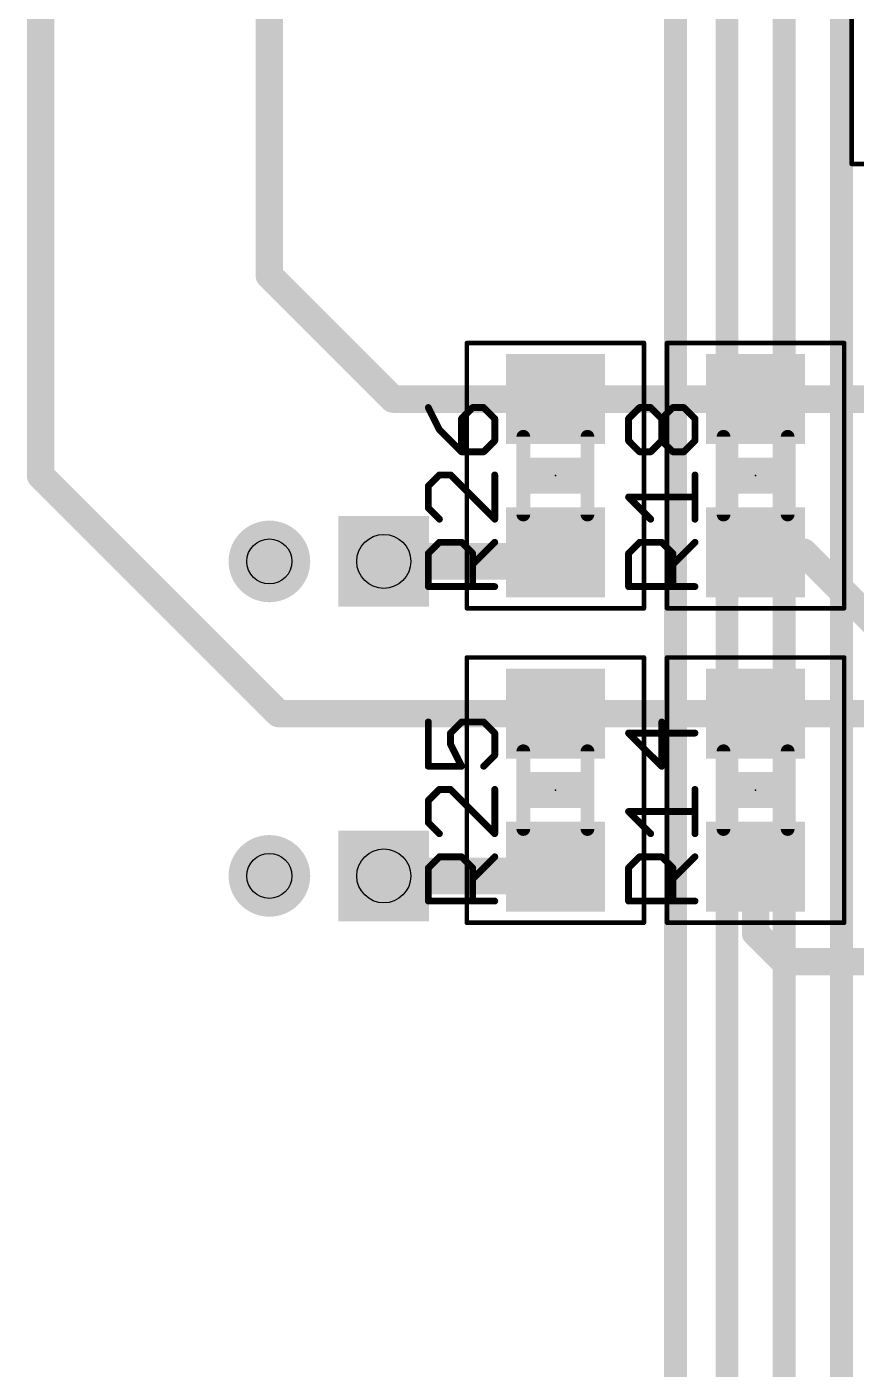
# Model space of a CAD drawing. Extents: x -1 to 68.6, y -1.7 to 63.5.
# Drawn here: x 26.84 to 36.04, y 23.1 to 38 of the extents above; entities that cross this region are included whole.
import ezdxf

# ---------------------------------------------------------------- set-up
doc = ezdxf.new("R2010")
doc.units = 0
for name, color, linetype in [('1', 22, 'CONTINUOUS'), ('16', 175, 'CONTINUOUS'), ('18', 82, 'CONTINUOUS'), ('23', 7, 'CONTINUOUS'), ('25', 253, 'CONTINUOUS'), ('31', 253, 'CONTINUOUS'), ('35', 253, 'CONTINUOUS'), ('39', 22, 'CONTINUOUS'), ('44', 253, 'CONTINUOUS'), ('51', 253, 'CONTINUOUS')]:
    doc.layers.add(name, color=color, linetype=linetype)

# ---------------------------------------------------------------- blocks, each defined once
blk = doc.blocks.new('RECT')
blk.add_solid([(-0.5, -0.5), (0.5, -0.5), (-0.5, 0.5), (0.5, 0.5)])
blk = doc.blocks.new('ROUNDV')
at = {"const_width": 0.5}
blk.add_lwpolyline([(0, -0.25, 1), (0, 0.25, 1), (0, -0.25)], format="xyb", dxfattribs=at)
blk = doc.blocks.new('SQUAREV')
blk.add_solid([(-0.5, -0.5), (0.5, -0.5), (-0.5, 0.5), (0.5, 0.5)])

msp = doc.modelspace()

# ---------------------------------------------------------------- linework, layer by layer
at = {"layer": '1'}
for points, const_width in [([(29.5275, 46.99), (29.5275, 35.2425)], 0.3048), ([(26.9875, 45.4025), (26.9875, 33.02)], 0.3048), ([(29.5275, 35.2425), (30.9, 33.87)], 0.3048), ([(30.9, 33.87), (32.7025, 33.87)], 0.3048), ([(34.925, 33.87), (32.7025, 33.87)], 0.3048), ([(34.925, 33.87), (38.1, 33.87)], 0.3048), ([(26.9875, 33.02), (29.63, 30.3775)], 0.3048), ([(32.7025, 32.17), (32.6, 32.0675)], 0.4064), ([(32.6, 32.0675), (30.7975, 32.0675)], 0.4064), ([(35.4575, 32.17), (34.925, 32.17)], 0.3048), ([(36.3538, 31.2738), (35.4575, 32.17)], 0.3048), ([(29.63, 30.3775), (32.7025, 30.3775)], 0.3048), ([(34.925, 30.3775), (32.7025, 30.3775)], 0.3048), ([(36.4, 30.3775), (34.925, 30.3775)], 0.3048), ([(32.6, 28.575), (30.7975, 28.575)], 0.4064), ([(32.7025, 28.6775), (32.6, 28.575)], 0.4064), ([(34.925, 28.6775), (34.925, 27.94)], 0.3048), ([(34.925, 27.94), (35.2425, 27.6225)], 0.3048), ([(35.2425, 27.6225), (41.275, 27.6225)], 0.3048)]:
    msp.add_lwpolyline(points, dxfattribs=dict(at, const_width=const_width))
for points, const_width in [([(29.5814, 35.2964, 1), (29.4736, 35.1886)], 0.1524), ([(29.4513, 35.2425, 1), (29.6037, 35.2425)], 0.1524), ([(30.9, 33.9462, 1), (30.9, 33.7938)], 0.1524), ([(30.8461, 33.8161, 1), (30.9539, 33.9239)], 0.1524), ([(32.7025, 33.9462, 1), (32.7025, 33.7938)], 0.1524), ([(32.7025, 33.7938, 1), (32.7025, 33.9462)], 0.1524), ([(34.925, 33.9462, 1), (34.925, 33.7938)], 0.1524), ([(34.925, 33.7938, 1), (34.925, 33.9462)], 0.1524), ([(27.0414, 33.0739, 1), (26.9336, 32.9661)], 0.1524), ([(26.9113, 33.02, 1), (27.0637, 33.02)], 0.1524), ([(32.7743, 32.0982, 1), (32.6307, 32.2418)], 0.2032), ([(30.7975, 32.1691, 1), (30.7975, 31.9659)], 0.2032), ([(32.5282, 32.1393, 1), (32.6718, 31.9957)], 0.2032), ([(32.6, 31.9659, 1), (32.6, 32.1691)], 0.2032), ([(34.925, 32.2462, 1), (34.925, 32.0938)], 0.1524), ([(35.5114, 32.2239, 1), (35.4036, 32.1161)], 0.1524), ([(35.4575, 32.0938, 1), (35.4575, 32.2462)], 0.1524), ([(29.63, 30.4537, 1), (29.63, 30.3013)], 0.1524), ([(29.5761, 30.3236, 1), (29.6839, 30.4314)], 0.1524), ([(32.7025, 30.4537, 1), (32.7025, 30.3013)], 0.1524), ([(32.7025, 30.3013, 1), (32.7025, 30.4537)], 0.1524), ([(34.925, 30.4537, 1), (34.925, 30.3013)], 0.1524), ([(34.925, 30.3013, 1), (34.925, 30.4537)], 0.1524), ([(30.7975, 28.6766, 1), (30.7975, 28.4734)], 0.2032), ([(32.6, 28.4734, 1), (32.6, 28.6766)], 0.2032), ([(32.7743, 28.6057, 1), (32.6307, 28.7493)], 0.2032), ([(35.0012, 28.6775, 1), (34.8488, 28.6775)], 0.1524), ([(32.5282, 28.6468, 1), (32.6718, 28.5032)], 0.2032), ([(34.9789, 27.9939, 1), (34.8711, 27.8861)], 0.1524), ([(34.8488, 27.94, 1), (35.0012, 27.94)], 0.1524), ([(35.2425, 27.6987, 1), (35.2425, 27.5463)], 0.1524), ([(35.1886, 27.5686, 1), (35.2964, 27.6764)], 0.1524)]:
    msp.add_lwpolyline(points, format="xyb", dxfattribs=dict(at, const_width=const_width))
at = {"layer": '16', "const_width": 0.254}
for points in [[(34.036, 16.891), (34.036, 55.245)], [(34.6075, 16.51), (34.6075, 53.2765)], [(35.2425, 16.1925), (35.2425, 51.435)], [(35.8775, 15.875), (35.8775, 51.1175)]]:
    msp.add_lwpolyline(points, dxfattribs=at)
at = {"layer": '23'}
for p in [(32.7025, 33.02), (34.925, 33.02), (32.7025, 29.5275), (34.925, 29.5275)]:
    msp.add_point(p, dxfattribs=at)
at = {"layer": '25', "const_width": 0.0381}
for points in [[(31.3092, 33.7849, 1), (31.2751, 33.7679)], [(31.6798, 33.6535, 1), (31.6417, 33.6535)], [(31.7837, 33.7955, 1), (31.7837, 33.7574)], [(31.7971, 33.7629, 1), (31.7702, 33.7899)], [(31.92, 33.7899, 1), (31.8931, 33.7629)], [(31.9065, 33.7574, 1), (31.9065, 33.7955)], [(32.0485, 33.6535, 1), (32.0104, 33.6535)], [(33.5337, 33.6535, 1), (33.4956, 33.6535)], [(33.6375, 33.7955, 1), (33.6375, 33.7574)], [(33.651, 33.7629, 1), (33.6241, 33.7899)], [(33.7739, 33.7899, 1), (33.7469, 33.7629)], [(33.7604, 33.7574, 1), (33.7604, 33.7955)], [(33.9023, 33.6535, 1), (33.8642, 33.6535)], [(34.0062, 33.7955, 1), (34.0062, 33.7574)], [(34.0196, 33.7629, 1), (33.9927, 33.7899)], [(34.1425, 33.7899, 1), (34.1156, 33.7629)], [(34.129, 33.7574, 1), (34.129, 33.7955)], [(34.2709, 33.6535, 1), (34.2328, 33.6535)], [(31.4285, 33.5441, 1), (31.4016, 33.5172)], [(31.398, 33.5222, 1), (31.4321, 33.5392)], [(31.6473, 33.667, 1), (31.6743, 33.6401)], [(32.0159, 33.6401, 1), (32.0429, 33.667)], [(33.5012, 33.667, 1), (33.5281, 33.6401)], [(33.8698, 33.667, 1), (33.8968, 33.6401)], [(33.8698, 33.6401, 1), (33.8968, 33.667)], [(34.2384, 33.6401, 1), (34.2654, 33.667)], [(32.0104, 33.4078, 1), (32.0485, 33.4078)], [(32.0429, 33.3943, 1), (32.0159, 33.4213)], [(33.5281, 33.4213, 1), (33.5012, 33.3943)], [(33.4956, 33.4078, 1), (33.5337, 33.4078)], [(33.8642, 33.4078, 1), (33.9023, 33.4078)], [(33.8968, 33.4213, 1), (33.8698, 33.3943)], [(33.8968, 33.3943, 1), (33.8698, 33.4213)], [(34.2328, 33.4078, 1), (34.2709, 33.4078)], [(34.2654, 33.3943, 1), (34.2384, 33.4213)], [(31.6608, 33.304, 1), (31.6608, 33.2659)], [(31.6417, 33.2849, 1), (31.6798, 33.2849)], [(31.6473, 33.2715, 1), (31.6743, 33.2984)], [(31.8931, 33.2984, 1), (31.92, 33.2715)], [(31.9065, 33.2659, 1), (31.9065, 33.304)], [(33.6375, 33.304, 1), (33.6375, 33.2659)], [(33.6241, 33.2715, 1), (33.651, 33.2984)], [(33.7469, 33.2984, 1), (33.7739, 33.2715)], [(33.7604, 33.2659, 1), (33.7604, 33.304)], [(34.0062, 33.304, 1), (34.0062, 33.2659)], [(33.9927, 33.2715, 1), (34.0196, 33.2984)], [(34.1156, 33.2984, 1), (34.1425, 33.2715)], [(34.129, 33.2659, 1), (34.129, 33.304)], [(31.415, 33.047, 1), (31.415, 33.0089)], [(31.4285, 33.0145, 1), (31.4016, 33.0415)], [(31.5514, 33.0415, 1), (31.5244, 33.0145)], [(31.5379, 33.0089, 1), (31.5379, 33.047)], [(32.0485, 33.028, 1), (32.0104, 33.028)], [(34.2709, 33.028, 1), (34.2328, 33.028)], [(31.3112, 32.9051, 1), (31.2731, 32.9051)], [(31.2787, 32.9186, 1), (31.3056, 32.8917)], [(33.5281, 32.7957, 1), (33.5012, 32.7688)], [(33.5147, 32.8013, 1), (33.5147, 32.7632)], [(34.2519, 32.7632, 1), (34.2519, 32.8013)], [(31.3056, 32.6729, 1), (31.2787, 32.6459)], [(31.2731, 32.6594, 1), (31.3112, 32.6594)], [(31.4016, 32.523, 1), (31.4285, 32.55)], [(32.0104, 32.5365, 1), (32.0485, 32.5365)], [(32.0159, 32.523, 1), (32.0429, 32.55)], [(33.7469, 32.523, 1), (33.7739, 32.55)], [(34.2328, 32.5365, 1), (34.2709, 32.5365)], [(31.415, 32.2986, 1), (31.415, 32.2605)], [(31.4285, 32.2661, 1), (31.4016, 32.2931)], [(31.6743, 32.2931, 1), (31.6473, 32.2661)], [(31.6608, 32.2605, 1), (31.6608, 32.2986)], [(32.0429, 32.2661, 1), (32.0159, 32.2931)], [(33.6375, 32.2986, 1), (33.6375, 32.2605)], [(33.651, 32.2661, 1), (33.6241, 32.2931)], [(33.8968, 32.2931, 1), (33.8698, 32.2661)], [(33.8833, 32.2605, 1), (33.8833, 32.2986)], [(34.2654, 32.2661, 1), (34.2384, 32.2931)], [(31.3112, 32.1567, 1), (31.2731, 32.1567)], [(31.2787, 32.1702, 1), (31.3056, 32.1432)], [(31.8027, 32.1567, 1), (31.7646, 32.1567)], [(31.7702, 32.0473, 1), (31.7971, 32.0204)], [(31.7702, 32.1432, 1), (31.7971, 32.1702)], [(33.5012, 32.1702, 1), (33.5281, 32.1432)], [(33.5337, 32.1567, 1), (33.4956, 32.1567)], [(34.0252, 32.1567, 1), (33.9871, 32.1567)], [(33.9927, 32.0473, 1), (34.0196, 32.0204)], [(33.9927, 32.1432, 1), (34.0196, 32.1702)], [(31.2731, 31.7881, 1), (31.3112, 31.7881)], [(31.2922, 31.8072, 1), (31.2922, 31.7691)], [(31.7646, 31.7881, 1), (31.8027, 31.7881)], [(32.0294, 31.7691, 1), (32.0294, 31.8072)], [(33.5147, 31.8072, 1), (33.5147, 31.7691)], [(33.4956, 31.7881, 1), (33.5337, 31.7881)], [(33.9871, 31.7881, 1), (34.0252, 31.7881)], [(34.2519, 31.7691, 1), (34.2519, 31.8072)], [(31.3112, 30.2839, 1), (31.2731, 30.2839)], [(31.6608, 30.303, 1), (31.6608, 30.2649)], [(31.6743, 30.2704, 1), (31.6473, 30.2974)], [(31.92, 30.2974, 1), (31.8931, 30.2704)], [(31.9065, 30.2649, 1), (31.9065, 30.303)], [(33.9023, 30.2839, 1), (33.8642, 30.2839)], [(31.557, 30.161, 1), (31.5189, 30.161)], [(31.5244, 30.1745, 1), (31.5514, 30.1476)], [(32.0485, 30.161, 1), (32.0104, 30.161)], [(32.0159, 30.1476, 1), (32.0429, 30.1745)], [(33.5147, 30.1801, 1), (33.5147, 30.142)], [(33.5281, 30.1745, 1), (33.5012, 30.1476)], [(34.2519, 30.142, 1), (34.2519, 30.1801)], [(31.555, 30.0467, 1), (31.5209, 30.0297)], [(31.5189, 30.0382, 1), (31.557, 30.0382)], [(31.2922, 29.8115, 1), (31.2922, 29.7734)], [(31.6437, 29.7839, 1), (31.6778, 29.801)], [(31.6608, 29.7734, 1), (31.6608, 29.8115)], [(31.8931, 29.8059, 1), (31.92, 29.779)], [(32.0104, 29.9153, 1), (32.0485, 29.9153)], [(32.0429, 29.9018, 1), (32.0159, 29.9288)], [(33.8698, 29.779, 1), (33.8968, 29.8059)], [(31.2731, 29.7924, 1), (31.3112, 29.7924)], [(33.8642, 29.7924, 1), (33.9023, 29.7924)], [(31.415, 29.5546, 1), (31.415, 29.5165)], [(31.4285, 29.522, 1), (31.4016, 29.549)], [(31.5514, 29.549, 1), (31.5244, 29.522)], [(31.5379, 29.5165, 1), (31.5379, 29.5546)], [(32.0485, 29.5355, 1), (32.0104, 29.5355)], [(34.2709, 29.5355, 1), (34.2328, 29.5355)], [(31.3112, 29.4126, 1), (31.2731, 29.4126)], [(31.2787, 29.4261, 1), (31.3056, 29.3992)], [(33.5147, 29.3088, 1), (33.5147, 29.2707)], [(33.5281, 29.3032, 1), (33.5012, 29.2763)], [(34.2519, 29.2707, 1), (34.2519, 29.3088)], [(31.3056, 29.1804, 1), (31.2787, 29.1534)], [(31.2731, 29.1669, 1), (31.3112, 29.1669)], [(31.4016, 29.0305, 1), (31.4285, 29.0575)], [(32.0159, 29.0305, 1), (32.0429, 29.0575)], [(33.7469, 29.0305, 1), (33.7739, 29.0575)], [(32.0104, 29.044, 1), (32.0485, 29.044)], [(34.2328, 29.044, 1), (34.2709, 29.044)], [(31.415, 28.8061, 1), (31.415, 28.768)], [(31.4285, 28.7736, 1), (31.4016, 28.8006)], [(31.6743, 28.8006, 1), (31.6473, 28.7736)], [(31.6608, 28.768, 1), (31.6608, 28.8061)], [(32.0429, 28.7736, 1), (32.0159, 28.8006)], [(33.6375, 28.8061, 1), (33.6375, 28.768)], [(33.651, 28.7736, 1), (33.6241, 28.8006)], [(33.8968, 28.8006, 1), (33.8698, 28.7736)], [(33.8833, 28.768, 1), (33.8833, 28.8061)], [(34.2654, 28.7736, 1), (34.2384, 28.8006)], [(31.3112, 28.6642, 1), (31.2731, 28.6642)], [(31.2787, 28.6777, 1), (31.3056, 28.6507)], [(31.8027, 28.6642, 1), (31.7646, 28.6642)], [(31.7702, 28.6507, 1), (31.7971, 28.6777)], [(33.5012, 28.6777, 1), (33.5281, 28.6507)], [(33.5337, 28.6642, 1), (33.4956, 28.6642)], [(34.0252, 28.6642, 1), (33.9871, 28.6642)], [(33.9927, 28.6507, 1), (34.0196, 28.6777)], [(31.7702, 28.5548, 1), (31.7971, 28.5279)], [(33.9927, 28.5548, 1), (34.0196, 28.5279)], [(31.2922, 28.3147, 1), (31.2922, 28.2766)], [(32.0294, 28.2766, 1), (32.0294, 28.3147)], [(33.5147, 28.3147, 1), (33.5147, 28.2766)], [(34.2519, 28.2766, 1), (34.2519, 28.3147)], [(31.2731, 28.2956, 1), (31.3112, 28.2956)], [(31.7646, 28.2956, 1), (31.8027, 28.2956)], [(33.4956, 28.2956, 1), (33.5337, 28.2956)], [(33.9871, 28.2956, 1), (34.0252, 28.2956)]]:
    msp.add_lwpolyline(points, format="xyb", dxfattribs=at)
at = {"layer": '25', "const_width": 0.0762}
for points in [[(31.2922, 33.7764), (31.415, 33.5307)], [(31.7837, 33.7764), (31.6608, 33.6535)], [(31.6608, 33.6535), (31.6608, 33.2849)], [(31.9065, 33.7764), (31.7837, 33.7764)], [(32.0294, 33.6535), (31.9065, 33.7764)], [(32.0294, 33.4078), (32.0294, 33.6535)], [(33.5147, 33.6535), (33.6375, 33.7764)], [(33.5147, 33.4078), (33.5147, 33.6535)], [(33.6375, 33.7764), (33.7604, 33.7764)], [(33.7604, 33.7764), (33.8833, 33.6535)], [(33.8833, 33.6535), (34.0062, 33.7764)], [(33.8833, 33.4078), (33.8833, 33.6535)], [(34.0062, 33.7764), (34.129, 33.7764)], [(34.129, 33.7764), (34.2519, 33.6535)], [(34.2519, 33.6535), (34.2519, 33.4078)], [(31.415, 33.5307), (31.6608, 33.2849)], [(31.9065, 33.2849), (32.0294, 33.4078)], [(33.6375, 33.2849), (33.5147, 33.4078)], [(33.8833, 33.4078), (33.7604, 33.2849)], [(34.0062, 33.2849), (33.8833, 33.4078)], [(34.2519, 33.4078), (34.129, 33.2849)], [(31.6608, 33.2849), (31.9065, 33.2849)], [(33.7604, 33.2849), (33.6375, 33.2849)], [(34.129, 33.2849), (34.0062, 33.2849)], [(31.415, 33.028), (31.2922, 32.9051)], [(31.5379, 33.028), (31.415, 33.028)], [(32.0294, 32.5365), (31.5379, 33.028)], [(32.0294, 33.028), (32.0294, 32.5365)], [(34.2519, 32.5365), (34.2519, 33.028)], [(31.2922, 32.9051), (31.2922, 32.6594)], [(33.7604, 32.5365), (33.5147, 32.7823)], [(33.5147, 32.7823), (34.2519, 32.7823)], [(31.2922, 32.6594), (31.415, 32.5365)], [(31.2922, 32.1567), (31.415, 32.2796)], [(31.415, 32.2796), (31.6608, 32.2796)], [(31.6608, 32.2796), (31.7837, 32.1567)], [(31.7837, 32.0338), (32.0294, 32.2796)], [(33.5147, 32.1567), (33.6375, 32.2796)], [(33.6375, 32.2796), (33.8833, 32.2796)], [(33.8833, 32.2796), (34.0062, 32.1567)], [(34.0062, 32.0338), (34.2519, 32.2796)], [(31.2922, 31.7881), (31.2922, 32.1567)], [(31.7837, 32.1567), (31.7837, 31.7881)], [(33.5147, 31.7881), (33.5147, 32.1567)], [(34.0062, 32.1567), (34.0062, 31.7881)], [(32.0294, 31.7881), (31.2922, 31.7881)], [(34.2519, 31.7881), (33.5147, 31.7881)], [(31.2922, 30.2839), (31.2922, 29.7924)], [(31.5379, 30.161), (31.6608, 30.2839)], [(31.6608, 30.2839), (31.9065, 30.2839)], [(31.9065, 30.2839), (32.0294, 30.161)], [(33.8833, 29.7924), (33.8833, 30.2839)], [(31.5379, 30.0382), (31.5379, 30.161)], [(32.0294, 30.161), (32.0294, 29.9153)], [(34.2519, 30.161), (33.5147, 30.161)], [(33.5147, 30.161), (33.8833, 29.7924)], [(31.6608, 29.7924), (31.5379, 30.0382)], [(31.2922, 29.7924), (31.6608, 29.7924)], [(32.0294, 29.9153), (31.9065, 29.7924)], [(31.415, 29.5355), (31.2922, 29.4126)], [(31.5379, 29.5355), (31.415, 29.5355)], [(32.0294, 29.044), (31.5379, 29.5355)], [(32.0294, 29.5355), (32.0294, 29.044)], [(34.2519, 29.044), (34.2519, 29.5355)], [(31.2922, 29.4126), (31.2922, 29.1669)], [(33.7604, 29.044), (33.5147, 29.2898)], [(33.5147, 29.2898), (34.2519, 29.2898)], [(31.2922, 29.1669), (31.415, 29.044)], [(31.2922, 28.6642), (31.415, 28.7871)], [(31.415, 28.7871), (31.6608, 28.7871)], [(31.6608, 28.7871), (31.7837, 28.6642)], [(31.7837, 28.5413), (32.0294, 28.7871)], [(33.5147, 28.6642), (33.6375, 28.7871)], [(33.6375, 28.7871), (33.8833, 28.7871)], [(33.8833, 28.7871), (34.0062, 28.6642)], [(34.0062, 28.5413), (34.2519, 28.7871)], [(31.2922, 28.2956), (31.2922, 28.6642)], [(31.7837, 28.6642), (31.7837, 28.2956)], [(33.5147, 28.2956), (33.5147, 28.6642)], [(34.0062, 28.6642), (34.0062, 28.2956)], [(32.0294, 28.2956), (31.2922, 28.2956)], [(34.2519, 28.2956), (33.5147, 28.2956)]]:
    msp.add_lwpolyline(points, dxfattribs=at)
at = {"layer": '39', "const_width": 0.0508}
for points in [[(35.992, 36.482), (35.992, 38.448)], [(38.938, 36.482), (35.992, 36.482)], [(31.7195, 31.547), (31.7195, 34.493)], [(31.7195, 34.493), (33.6855, 34.493)], [(33.6855, 34.493), (33.6855, 31.547)], [(33.942, 31.547), (33.942, 34.493)], [(33.942, 34.493), (35.908, 34.493)], [(35.908, 34.493), (35.908, 31.547)], [(33.6855, 31.547), (31.7195, 31.547)], [(35.908, 31.547), (33.942, 31.547)], [(31.7195, 28.0545), (31.7195, 31.0005)], [(31.7195, 31.0005), (33.6855, 31.0005)], [(33.6855, 31.0005), (33.6855, 28.0545)], [(33.942, 28.0545), (33.942, 31.0005)], [(33.942, 31.0005), (35.908, 31.0005)], [(35.908, 31.0005), (35.908, 28.0545)], [(33.6855, 28.0545), (31.7195, 28.0545)], [(35.908, 28.0545), (33.942, 28.0545)]]:
    msp.add_lwpolyline(points, dxfattribs=at)
at = {"layer": '39', "const_width": 0.0254}
for points in [[(35.992, 36.4947, 1), (35.992, 36.4693)], [(35.9793, 36.482, 1), (36.0047, 36.482)], [(31.7322, 34.493, 1), (31.7068, 34.493)], [(31.7195, 34.5057, 1), (31.7195, 34.4803)], [(33.6982, 34.493, 1), (33.6728, 34.493)], [(33.6855, 34.4803, 1), (33.6855, 34.5057)], [(33.9547, 34.493, 1), (33.9293, 34.493)], [(33.942, 34.5057, 1), (33.942, 34.4803)], [(35.9207, 34.493, 1), (35.8953, 34.493)], [(35.908, 34.4803, 1), (35.908, 34.5057)], [(31.7195, 31.5597, 1), (31.7195, 31.5343)], [(31.7068, 31.547, 1), (31.7322, 31.547)], [(33.6728, 31.547, 1), (33.6982, 31.547)], [(33.6855, 31.5343, 1), (33.6855, 31.5597)], [(33.942, 31.5597, 1), (33.942, 31.5343)], [(33.9293, 31.547, 1), (33.9547, 31.547)], [(35.8953, 31.547, 1), (35.9207, 31.547)], [(35.908, 31.5343, 1), (35.908, 31.5597)], [(31.7322, 31.0005, 1), (31.7068, 31.0005)], [(31.7195, 31.0132, 1), (31.7195, 30.9878)], [(33.6982, 31.0005, 1), (33.6728, 31.0005)], [(33.6855, 30.9878, 1), (33.6855, 31.0132)], [(33.9547, 31.0005, 1), (33.9293, 31.0005)], [(33.942, 31.0132, 1), (33.942, 30.9878)], [(35.9207, 31.0005, 1), (35.8953, 31.0005)], [(35.908, 30.9878, 1), (35.908, 31.0132)], [(31.7195, 28.0672, 1), (31.7195, 28.0418)], [(31.7068, 28.0545, 1), (31.7322, 28.0545)], [(33.6728, 28.0545, 1), (33.6982, 28.0545)], [(33.6855, 28.0418, 1), (33.6855, 28.0672)], [(33.942, 28.0672, 1), (33.942, 28.0418)], [(33.9293, 28.0545, 1), (33.9547, 28.0545)], [(35.8953, 28.0545, 1), (35.9207, 28.0545)], [(35.908, 28.0418, 1), (35.908, 28.0672)]]:
    msp.add_lwpolyline(points, format="xyb", dxfattribs=at)
at = {"layer": '44'}
for centre, radius in [((30.7975, 32.0675), 0.3), ((29.5275, 32.0675), 0.25), ((29.5275, 28.575), 0.25), ((30.7975, 28.575), 0.3)]:
    msp.add_circle(centre, radius, dxfattribs=at)
at = {"layer": '51', "const_width": 0.1524}
for points in [[(32.3465, 33.452), (32.3465, 32.588)], [(33.0585, 32.588), (33.0585, 33.452)], [(34.569, 33.452), (34.569, 32.588)], [(35.281, 32.588), (35.281, 33.452)], [(32.3465, 29.9595), (32.3465, 29.0955)], [(33.0585, 29.0955), (33.0585, 29.9595)], [(34.569, 29.9595), (34.569, 29.0955)], [(35.281, 29.0955), (35.281, 29.9595)]]:
    msp.add_lwpolyline(points, dxfattribs=at)
at = {"layer": '51', "const_width": 0.0762}
for points in [[(32.3846, 33.452, 1), (32.3084, 33.452)], [(33.0966, 33.452, 1), (33.0204, 33.452)], [(34.6071, 33.452, 1), (34.5309, 33.452)], [(35.3191, 33.452, 1), (35.2429, 33.452)], [(32.3084, 32.588, 1), (32.3846, 32.588)], [(33.0204, 32.588, 1), (33.0966, 32.588)], [(34.5309, 32.588, 1), (34.6071, 32.588)], [(35.2429, 32.588, 1), (35.3191, 32.588)], [(32.3846, 29.9595, 1), (32.3084, 29.9595)], [(33.0966, 29.9595, 1), (33.0204, 29.9595)], [(34.6071, 29.9595, 1), (34.5309, 29.9595)], [(35.3191, 29.9595, 1), (35.2429, 29.9595)], [(32.3084, 29.0955, 1), (32.3846, 29.0955)], [(33.0204, 29.0955, 1), (33.0966, 29.0955)], [(34.5309, 29.0955, 1), (34.6071, 29.0955)], [(35.2429, 29.0955, 1), (35.3191, 29.0955)]]:
    msp.add_lwpolyline(points, format="xyb", dxfattribs=at)

# ---------------------------------------------------------------- block references
at = {"layer": '1', "yscale": 1.1, "rotation": 270}
for p in [(32.7025, 33.87), (34.925, 33.87), (32.7025, 32.17), (34.925, 32.17), (32.7025, 30.3775), (34.925, 30.3775), (32.7025, 28.6775), (34.925, 28.6775)]:
    msp.add_blockref('RECT', p, dxfattribs=at)
at = {"layer": '18'}
for name, p, xscale, yscale in [('ROUNDV', (29.5275, 32.0675), 0.9064, 0.9064), ('ROUNDV', (29.5275, 32.0675), 0.9064, 0.9064), ('SQUAREV', (30.7975, 32.0675), 1.0064, 1.0064), ('SQUAREV', (30.7975, 32.0675), 1.0064, 1.0064), ('SQUAREV', (30.7975, 28.575), 1.0064, 1.0064), ('SQUAREV', (30.7975, 28.575), 1.0064, 1.0064), ('ROUNDV', (29.5275, 28.575), 0.9064, 0.9064), ('ROUNDV', (29.5275, 28.575), 0.9064, 0.9064)]:
    msp.add_blockref(name, p, dxfattribs=dict(at, xscale=xscale, yscale=yscale))
at = {"layer": '31', "yscale": 1.1, "rotation": 270}
for p in [(32.7025, 33.87), (34.925, 33.87), (32.7025, 32.17), (34.925, 32.17), (32.7025, 30.3775), (34.925, 30.3775), (32.7025, 28.6775), (34.925, 28.6775)]:
    msp.add_blockref('RECT', p, dxfattribs=at)
at = {"layer": '35', "xscale": 0.3998, "yscale": 0.8002, "rotation": 270}
for p in [(32.7025, 33.02), (34.925, 33.02), (32.7025, 29.5275), (34.925, 29.5275)]:
    msp.add_blockref('RECT', p, dxfattribs=at)
at = {"layer": '51', "xscale": 0.4064, "yscale": 0.8636, "rotation": 270}
for p in [(32.7025, 33.655), (34.925, 33.655), (32.7025, 32.385), (34.925, 32.385), (32.7025, 30.1625), (34.925, 30.1625), (32.7025, 28.8925), (34.925, 28.8925)]:
    msp.add_blockref('RECT', p, dxfattribs=at)

doc.saveas('drawing.dxf')
